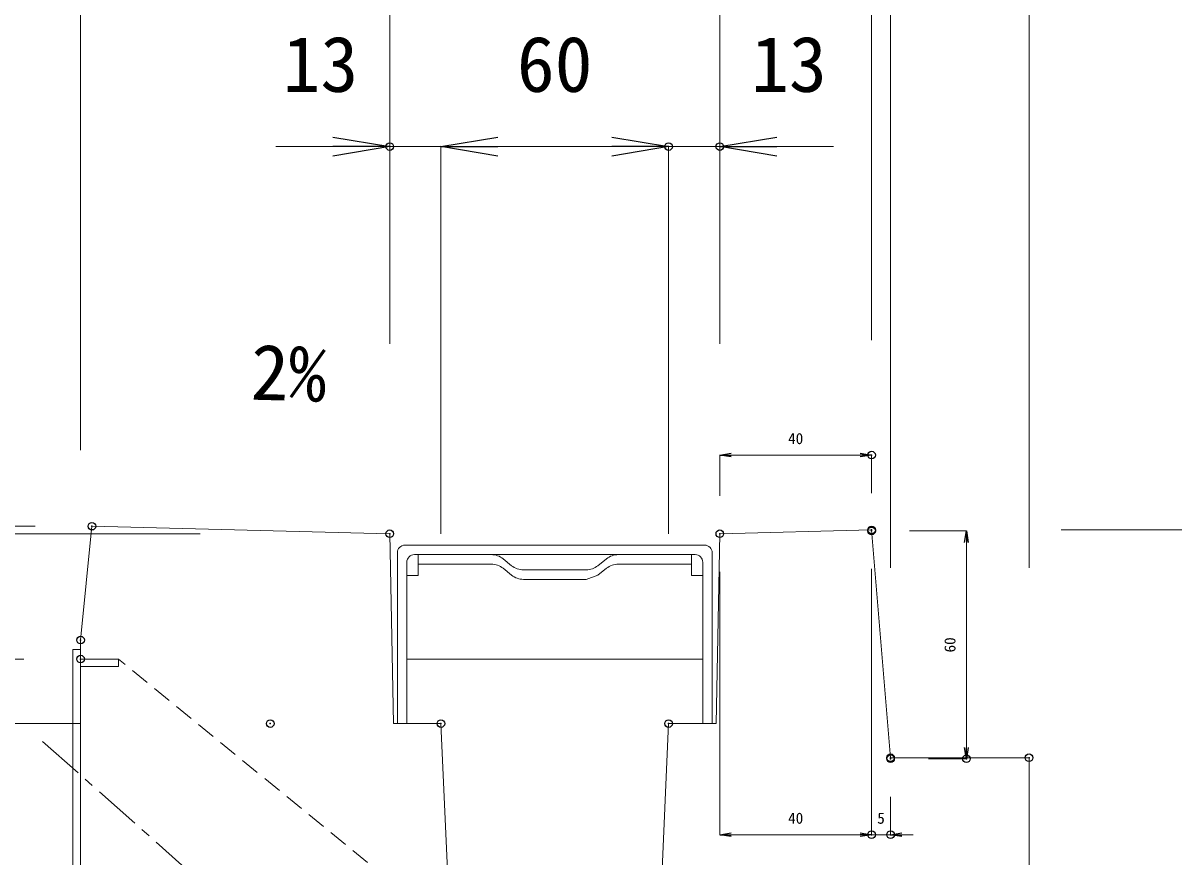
# Model space of a CAD drawing. Units: millimetres, scale not verified. Extents: x -1945 to 1945, y -1420 to 1420.
# Drawn here: x -1214.2 to -910.8, y 399.9 to 619.5 of the extents above; entities that cross this region are included whole.
import ezdxf
from ezdxf.enums import TextEntityAlignment as Align

# ---------------------------------------------------------------- set-up
doc = ezdxf.new("R2010")
doc.units = ezdxf.units.MM
doc.header["$LTSCALE"] = 10
doc.header["$PDMODE"] = 32
doc.header["$PDSIZE"] = 2
doc.linetypes.add('USER1', pattern=[0.75, 0.5, -0.25])
doc.linetypes.add('USER2', pattern=[2, 1.25, -0.25, 0.25, -0.25])
doc.layers.add('0-0_0', color=7, linetype='Continuous')
doc.layers.add('0-3_DEFPOINTS', color=7, linetype='Continuous')
for name, color, linetype, lineweight in [('0-2_SUNPO_S10', 3, 'Continuous', 18), ('0-4_KIJUN', 7, 'Continuous', 18), ('0-6_SUNPO_S2', 3, 'Continuous', 18), ('0-7_WWAY', 7, 'USER1', 18), ('0-9_WWAY_SUNPO_S5', 3, 'Continuous', 18)]:
    doc.layers.add(name, color=color, linetype=linetype, lineweight=lineweight)
doc.styles.add('ＭＳ ゴシック', font='')
doc.styles.get('ＭＳ ゴシック').set_extended_font_data('MS Gothic')

# ---------------------------------------------------------------- blocks, each defined once
blk = doc.blocks.new('_OPEN')
at = {"layer": '0-0_0'}
blk.add_line((0, 0), (-1, 0), dxfattribs=at)
blk.add_lwpolyline([(-1, 0.1667), (0, 0), (-1, -0.1667)], dxfattribs=at)
blk = doc.blocks.new('D7')
at = {"layer": '0-2_SUNPO_S10'}
for p, q in [((812.5, 2007), (797.5, 2007)), ((827.5, 1955), (827.5, 2007)), ((841, 2007), (827.5, 2007)), ((841, 1905), (841, 2007)), ((856, 2007), (871, 2007))]:
    blk.add_line(p, q, dxfattribs=at)
at = {"layer": '0-3_DEFPOINTS'}
for p in [(827.5, 2007), (827.5, 1905), (841, 1855)]:
    blk.add_point(p, dxfattribs=at)
at = {"layer": '0-2_SUNPO_S10', "xscale": 15, "yscale": 15}
blk.add_blockref('_OPEN', (827.5, 2007), dxfattribs=at)
at = {"layer": '0-2_SUNPO_S10', "xscale": 15, "yscale": 15, "rotation": 180}
blk.add_blockref('_OPEN', (841, 2007), dxfattribs=at)
at = {"layer": '0-2_SUNPO_S10', "color": 7, "style": 'ＭＳ ゴシック'}
blk.add_text('13', height=14.66, dxfattribs=at).set_placement((799.25, 2017), align=Align.BOTTOM_LEFT)
blk = doc.blocks.new('D8')
at = {"layer": '0-2_SUNPO_S10'}
for p, q in [((841, 1905), (841, 2007)), ((856, 2007), (886, 2007)), ((901, 1905), (901, 2007))]:
    blk.add_line(p, q, dxfattribs=at)
at = {"layer": '0-3_DEFPOINTS'}
for p in [(901, 2007), (841, 1855), (901, 1855)]:
    blk.add_point(p, dxfattribs=at)
at = {"layer": '0-2_SUNPO_S10', "xscale": 15, "yscale": 15, "rotation": 180}
blk.add_blockref('_OPEN', (841, 2007), dxfattribs=at)
at = {"layer": '0-2_SUNPO_S10', "xscale": 15, "yscale": 15}
blk.add_blockref('_OPEN', (901, 2007), dxfattribs=at)
at = {"layer": '0-2_SUNPO_S10', "color": 7, "style": 'ＭＳ ゴシック'}
blk.add_text('60', height=14.66, dxfattribs=at).set_placement((861, 2017), align=Align.BOTTOM_LEFT)
blk = doc.blocks.new('D9')
at = {"layer": '0-2_SUNPO_S10'}
for p, q in [((886, 2007), (871, 2007)), ((901, 1905), (901, 2007)), ((901, 2007), (914.5, 2007)), ((914.5, 1955), (914.5, 2007)), ((929.5, 2007), (944.5, 2007))]:
    blk.add_line(p, q, dxfattribs=at)
at = {"layer": '0-3_DEFPOINTS'}
for p in [(914.5, 2007), (914.5, 1905), (901, 1855)]:
    blk.add_point(p, dxfattribs=at)
at = {"layer": '0-2_SUNPO_S10', "xscale": 15, "yscale": 15}
blk.add_blockref('_OPEN', (901, 2007), dxfattribs=at)
at = {"layer": '0-2_SUNPO_S10', "xscale": 15, "yscale": 15, "rotation": 180}
blk.add_blockref('_OPEN', (914.5, 2007), dxfattribs=at)
at = {"layer": '0-2_SUNPO_S10', "color": 7, "style": 'ＭＳ ゴシック'}
blk.add_text('13', height=14.66, dxfattribs=at).set_placement((922.75, 2017), align=Align.BOTTOM_LEFT)
blk = doc.blocks.new('D10')
at = {"layer": '0-2_SUNPO_S10'}
for p, q in [((746, 1927), (746, 2057)), ((761, 2057), (812.5, 2057)), ((827.5, 1955), (827.5, 2057))]:
    blk.add_line(p, q, dxfattribs=at)
at = {"layer": '0-3_DEFPOINTS'}
for p in [(827.5, 2057), (827.5, 1905), (746, 1877)]:
    blk.add_point(p, dxfattribs=at)
at = {"layer": '0-2_SUNPO_S10', "xscale": 15, "yscale": 15, "rotation": 180}
blk.add_blockref('_OPEN', (746, 2057), dxfattribs=at)
at = {"layer": '0-2_SUNPO_S10', "xscale": 15, "yscale": 15}
blk.add_blockref('_OPEN', (827.5, 2057), dxfattribs=at)
at = {"layer": '0-2_SUNPO_S10', "color": 7, "style": 'ＭＳ ゴシック'}
blk.add_text('82', height=14.66, dxfattribs=at).set_placement((776.75, 2067), align=Align.BOTTOM_LEFT)
blk = doc.blocks.new('D11')
at = {"layer": '0-2_SUNPO_S10'}
for p, q in [((827.5, 1955), (827.5, 2057)), ((842.5, 2057), (899.5, 2057)), ((914.5, 1955), (914.5, 2057))]:
    blk.add_line(p, q, dxfattribs=at)
at = {"layer": '0-3_DEFPOINTS'}
for p in [(914.5, 2057), (827.5, 1905), (914.5, 1905)]:
    blk.add_point(p, dxfattribs=at)
at = {"layer": '0-2_SUNPO_S10', "xscale": 15, "yscale": 15, "rotation": 180}
blk.add_blockref('_OPEN', (827.5, 2057), dxfattribs=at)
at = {"layer": '0-2_SUNPO_S10', "xscale": 15, "yscale": 15}
blk.add_blockref('_OPEN', (914.5, 2057), dxfattribs=at)
at = {"layer": '0-2_SUNPO_S10', "color": 7, "style": 'ＭＳ ゴシック'}
blk.add_text('86', height=14.66, dxfattribs=at).set_placement((861, 2067), align=Align.BOTTOM_LEFT)
blk = doc.blocks.new('D12')
at = {"layer": '0-2_SUNPO_S10'}
for p, q in [((899.5, 2057), (884.5, 2057)), ((914.5, 1955), (914.5, 2057)), ((954.5, 2057), (914.5, 2057)), ((954.5, 1956.02), (954.5, 2057)), ((969.5, 2057), (984.5, 2057))]:
    blk.add_line(p, q, dxfattribs=at)
at = {"layer": '0-3_DEFPOINTS'}
for p in [(914.5, 2057), (954.5, 1906.02), (914.5, 1905)]:
    blk.add_point(p, dxfattribs=at)
at = {"layer": '0-2_SUNPO_S10', "xscale": 15, "yscale": 15}
blk.add_blockref('_OPEN', (914.5, 2057), dxfattribs=at)
at = {"layer": '0-2_SUNPO_S10', "xscale": 15, "yscale": 15, "rotation": 180}
blk.add_blockref('_OPEN', (954.5, 2057), dxfattribs=at)
at = {"layer": '0-2_SUNPO_S10', "color": 7, "style": 'ＭＳ ゴシック'}
blk.add_text('40', height=14.66, dxfattribs=at).set_placement((924.5, 2067), align=Align.BOTTOM_LEFT)
blk = doc.blocks.new('D13')
at = {"layer": '0-2_SUNPO_S10'}
for p, q in [((746, 1927), (746, 2157)), ((996, 1896.02), (996, 2157))]:
    blk.add_line(p, q, dxfattribs=at)
at = {"layer": '0-3_DEFPOINTS'}
for p in [(746, 1877), (996, 1846.02)]:
    blk.add_point(p, dxfattribs=at)
blk = doc.blocks.new('D15')
at = {"layer": '0-2_SUNPO_S10'}
for p, q in [((646, 1870), (646, 1885)), ((746, 1855), (646, 1855)), ((646, 1810.52), (646, 1855)), ((793, 1810.52), (646, 1810.52)), ((646, 1795.52), (646, 1780.52))]:
    blk.add_line(p, q, dxfattribs=at)
at = {"layer": '0-3_DEFPOINTS'}
for p in [(646, 1855), (796, 1855), (843, 1810.52)]:
    blk.add_point(p, dxfattribs=at)
at = {"layer": '0-2_SUNPO_S10', "xscale": 15, "yscale": 15}
for p, rotation in [((646, 1855), 270), ((646, 1810.52), 90)]:
    blk.add_blockref('_OPEN', p, dxfattribs=dict(at, rotation=rotation))
at = {"layer": '0-2_SUNPO_S10', "color": 7, "style": 'ＭＳ ゴシック'}
blk.add_text('45', height=14.66, rotation=90, dxfattribs=at).set_placement((636, 1822.76), align=Align.BOTTOM_LEFT)
blk = doc.blocks.new('D16')
at = {"layer": '0-2_SUNPO_S10'}
for p, q in [((646, 1920), (646, 1935)), ((777.5, 1905), (646, 1905)), ((646, 1855), (646, 1905)), ((746, 1855), (646, 1855)), ((646, 1840), (646, 1825))]:
    blk.add_line(p, q, dxfattribs=at)
at = {"layer": '0-3_DEFPOINTS'}
for p in [(646, 1905), (827.5, 1905), (796, 1855)]:
    blk.add_point(p, dxfattribs=at)
at = {"layer": '0-2_SUNPO_S10', "xscale": 15, "yscale": 15}
for p, rotation in [((646, 1905), 270), ((646, 1855), 90)]:
    blk.add_blockref('_OPEN', p, dxfattribs=dict(at, rotation=rotation))
at = {"layer": '0-2_SUNPO_S10', "color": 7, "style": 'ＭＳ ゴシック'}
blk.add_text('50', height=14.66, rotation=90, dxfattribs=at).set_placement((636, 1870), align=Align.BOTTOM_LEFT)
blk = doc.blocks.new('D17')
at = {"layer": '0-2_SUNPO_S10'}
for p, q in [((646, 1922), (646, 1937)), ((699, 1907), (646, 1907)), ((646, 1905), (646, 1907)), ((777.5, 1905), (646, 1905)), ((646, 1890), (646, 1875))]:
    blk.add_line(p, q, dxfattribs=at)
at = {"layer": '0-3_DEFPOINTS'}
for p in [(646, 1907), (749, 1907), (827.5, 1905)]:
    blk.add_point(p, dxfattribs=at)
at = {"layer": '0-2_SUNPO_S10', "xscale": 15, "yscale": 15}
for p, rotation in [((646, 1907), 270), ((646, 1905), 90)]:
    blk.add_blockref('_OPEN', p, dxfattribs=dict(at, rotation=rotation))
at = {"layer": '0-2_SUNPO_S10', "color": 7, "style": 'ＭＳ ゴシック'}
blk.add_text('2', height=14.66, rotation=90, dxfattribs=at).set_placement((636, 1916), align=Align.BOTTOM_LEFT)
blk = doc.blocks.new('D19')
at = {"layer": '0-3_DEFPOINTS'}
blk.add_point((749, 1907), dxfattribs=at)
blk = doc.blocks.new('D20')
at = {"layer": '0-3_DEFPOINTS'}
blk.add_point((749, 1907), dxfattribs=at)
blk = doc.blocks.new('D33')
at = {"layer": '0-3_DEFPOINTS'}
for p in [(696, 1872), (746, 1872), (746, 1802)]:
    blk.add_point(p, dxfattribs=at)
at = {"layer": '0-9_WWAY_SUNPO_S5'}
for p, q in [((731, 1872), (696, 1872)), ((696, 1809.5), (696, 1864.5)), ((731, 1802), (696, 1802))]:
    blk.add_line(p, q, dxfattribs=at)
at = {"layer": '0-9_WWAY_SUNPO_S5', "xscale": 7.5, "yscale": 7.5}
for p, rotation in [((696, 1872), 90), ((696, 1802), 270)]:
    blk.add_blockref('_OPEN', p, dxfattribs=dict(at, rotation=rotation))
at = {"layer": '0-9_WWAY_SUNPO_S5', "color": 7, "style": 'ＭＳ ゴシック'}
blk.add_text('70', height=7.331, rotation=90, dxfattribs=at).set_placement((691, 1832), align=Align.BOTTOM_LEFT)
blk = doc.blocks.new('D35')
at = {"layer": '0-3_DEFPOINTS'}
for p in [(696, 1907), (749, 1907), (746, 1872)]:
    blk.add_point(p, dxfattribs=at)
at = {"layer": '0-9_WWAY_SUNPO_S5'}
for p, q in [((734, 1907), (696, 1907)), ((696, 1879.5), (696, 1899.5)), ((731, 1872), (696, 1872))]:
    blk.add_line(p, q, dxfattribs=at)
at = {"layer": '0-9_WWAY_SUNPO_S5', "xscale": 7.5, "yscale": 7.5}
for p, rotation in [((696, 1907), 90), ((696, 1872), 270)]:
    blk.add_blockref('_OPEN', p, dxfattribs=dict(at, rotation=rotation))
at = {"layer": '0-9_WWAY_SUNPO_S5', "color": 7, "style": 'ＭＳ ゴシック'}
blk.add_text('35', height=7.331, rotation=90, dxfattribs=at).set_placement((691, 1884.5), align=Align.BOTTOM_LEFT)
blk = doc.blocks.new('D39')
at = {"layer": '0-2_SUNPO_S10'}
for p, q in [((746, 1927), (746, 2107)), ((954.5, 1956.02), (954.5, 2107))]:
    blk.add_line(p, q, dxfattribs=at)
at = {"layer": '0-3_DEFPOINTS'}
for p in [(954.5, 1906.02), (746, 1877)]:
    blk.add_point(p, dxfattribs=at)
blk = doc.blocks.new('D40')
at = {"layer": '0-2_SUNPO_S10'}
for p, q in [((954.5, 1956.02), (954.5, 2107)), ((959.5, 1896.02), (959.5, 2107))]:
    blk.add_line(p, q, dxfattribs=at)
at = {"layer": '0-3_DEFPOINTS'}
for p in [(954.5, 1906.02), (959.5, 1846.02)]:
    blk.add_point(p, dxfattribs=at)
blk = doc.blocks.new('D41')
at = {"layer": '0-2_SUNPO_S10'}
for p, q in [((959.5, 1896.02), (959.5, 2107)), ((996, 1896.02), (996, 2107))]:
    blk.add_line(p, q, dxfattribs=at)
at = {"layer": '0-3_DEFPOINTS'}
for p in [(959.5, 1846.02), (996, 1846.02)]:
    blk.add_point(p, dxfattribs=at)
blk = doc.blocks.new('D42')
at = {"layer": '0-2_SUNPO_S10'}
for p, q in [((1004.5, 1906.02), (1096, 1906.02)), ((1096, 1891.02), (1096, 1861.02)), ((1046, 1846.02), (1096, 1846.02))]:
    blk.add_line(p, q, dxfattribs=at)
at = {"layer": '0-3_DEFPOINTS'}
for p in [(954.5, 1906.02), (996, 1846.02), (1096, 1846.02)]:
    blk.add_point(p, dxfattribs=at)
at = {"layer": '0-2_SUNPO_S10', "xscale": 15, "yscale": 15}
for p, rotation in [((1096, 1906.02), 90), ((1096, 1846.02), 270)]:
    blk.add_blockref('_OPEN', p, dxfattribs=dict(at, rotation=rotation))
at = {"layer": '0-2_SUNPO_S10', "color": 7, "style": 'ＭＳ ゴシック'}
blk.add_text('60', height=14.66, rotation=90, dxfattribs=at).set_placement((1086, 1866.02), align=Align.BOTTOM_LEFT)
blk = doc.blocks.new('D43')
at = {"layer": '0-3_DEFPOINTS'}
blk.add_point((996, 1846.02), dxfattribs=at)
blk = doc.blocks.new('D44')
at = {"layer": '0-3_DEFPOINTS'}
for p in [(954.5, 1925.74), (954.5, 1905.74), (914.5, 1905)]:
    blk.add_point(p, dxfattribs=at)
at = {"layer": '0-6_SUNPO_S2'}
for p, q in [((914.5, 1915), (914.5, 1925.74)), ((917.5, 1925.74), (951.5, 1925.74)), ((954.5, 1915.74), (954.5, 1925.74))]:
    blk.add_line(p, q, dxfattribs=at)
at = {"layer": '0-6_SUNPO_S2', "xscale": 3, "yscale": 3, "rotation": 180}
blk.add_blockref('_OPEN', (914.5, 1925.74), dxfattribs=at)
at = {"layer": '0-6_SUNPO_S2', "xscale": 3, "yscale": 3}
blk.add_blockref('_OPEN', (954.5, 1925.74), dxfattribs=at)
at = {"layer": '0-6_SUNPO_S2', "color": 7, "style": 'ＭＳ ゴシック'}
blk.add_text('40', height=2.933, dxfattribs=at).set_placement((932.5, 1927.74), align=Align.BOTTOM_LEFT)
blk = doc.blocks.new('D45')
at = {"layer": '0-3_DEFPOINTS'}
for p in [(954.5, 1905.74), (959.5, 1845.74), (979.5, 1845.74)]:
    blk.add_point(p, dxfattribs=at)
at = {"layer": '0-6_SUNPO_S2'}
for p, q in [((964.5, 1905.74), (979.5, 1905.74)), ((979.5, 1902.74), (979.5, 1848.74)), ((969.5, 1845.74), (979.5, 1845.74))]:
    blk.add_line(p, q, dxfattribs=at)
at = {"layer": '0-6_SUNPO_S2', "xscale": 3, "yscale": 3}
for p, rotation in [((979.5, 1905.74), 90), ((979.5, 1845.74), 270)]:
    blk.add_blockref('_OPEN', p, dxfattribs=dict(at, rotation=rotation))
at = {"layer": '0-6_SUNPO_S2', "color": 7, "style": 'ＭＳ ゴシック'}
blk.add_text('60', height=2.933, rotation=90, dxfattribs=at).set_placement((977.5, 1873.74), align=Align.BOTTOM_LEFT)
blk = doc.blocks.new('D46')
at = {"layer": '0-3_DEFPOINTS'}
for p in [(954.5, 1905.74), (959.5, 1845.74), (959.5, 1825.74)]:
    blk.add_point(p, dxfattribs=at)
at = {"layer": '0-6_SUNPO_S2'}
for p, q in [((954.5, 1895.74), (954.5, 1825.74)), ((959.5, 1835.74), (959.5, 1825.74)), ((951.5, 1825.74), (948.5, 1825.74)), ((954.5, 1825.74), (959.5, 1825.74)), ((962.5, 1825.74), (965.5, 1825.74))]:
    blk.add_line(p, q, dxfattribs=at)
at = {"layer": '0-6_SUNPO_S2', "xscale": 3, "yscale": 3}
blk.add_blockref('_OPEN', (954.5, 1825.74), dxfattribs=at)
at = {"layer": '0-6_SUNPO_S2', "xscale": 3, "yscale": 3, "rotation": 180}
blk.add_blockref('_OPEN', (959.5, 1825.74), dxfattribs=at)
at = {"layer": '0-6_SUNPO_S2', "color": 7, "style": 'ＭＳ ゴシック'}
blk.add_text('5', height=2.93, dxfattribs=at).set_placement((956, 1827.74), align=Align.BOTTOM_LEFT)
blk = doc.blocks.new('D47')
at = {"layer": '0-3_DEFPOINTS'}
for p in [(954.5, 1905.74), (914.5, 1905), (954.5, 1825.74)]:
    blk.add_point(p, dxfattribs=at)
at = {"layer": '0-6_SUNPO_S2'}
for p, q in [((914.5, 1895), (914.5, 1825.74)), ((954.5, 1895.74), (954.5, 1825.74)), ((917.5, 1825.74), (951.5, 1825.74))]:
    blk.add_line(p, q, dxfattribs=at)
at = {"layer": '0-6_SUNPO_S2', "xscale": 3, "yscale": 3, "rotation": 180}
blk.add_blockref('_OPEN', (914.5, 1825.74), dxfattribs=at)
at = {"layer": '0-6_SUNPO_S2', "xscale": 3, "yscale": 3}
blk.add_blockref('_OPEN', (954.5, 1825.74), dxfattribs=at)
at = {"layer": '0-6_SUNPO_S2', "color": 7, "style": 'ＭＳ ゴシック'}
blk.add_text('40', height=2.933, dxfattribs=at).set_placement((932.5, 1827.74), align=Align.BOTTOM_LEFT)

msp = doc.modelspace()

# ---------------------------------------------------------------- linework, layer by layer
at = {"layer": '0-4_KIJUN', "color": 5}
for p, q in [((-1115.5, 435), (-1115.5, 480)), ((-1113.5, 482), (-1034.5, 482)), ((-1037, 479.5), (-1111, 479.5)), ((-1085.37, 476.6), (-1087.63, 478.4)), ((-1060.37, 478.4), (-1062.63, 476.6)), ((-1087.63, 475.9), (-1085.37, 474.1)), ((-1065.75, 475.5), (-1082.25, 475.5)), ((-1062.63, 474.1), (-1060.37, 475.9))]:
    msp.add_line(p, q, dxfattribs=at)
at = {"layer": '0-4_KIJUN'}
msp.add_lwpolyline([(-1025.94, 387.31), (-1046, 390.52), (-1044, 435), (-1031.5, 435), (-1030.5, 485), (-990.5, 486.02), (-985.5, 426.02), (-949, 426.02), (-949, 200), (-969, 180), (-1179, 180), (-1199, 200), (-1199, 457), (-1196, 487), (-1117.5, 485), (-1116.5, 435), (-1104, 435), (-1102, 390.52), (-1122.06, 387.31)], dxfattribs=at)
at = {"layer": '0-4_KIJUN', "color": 5}
for points in [[(-1090.75, 479.5), (-1110, 479.5), (-1110, 477), (-1090.75, 477)], [(-1057.25, 477), (-1038, 477), (-1038, 479.5), (-1057.25, 479.5)], [(-1032.5, 480), (-1032.5, 435), (-1035, 435), (-1035, 477.5)], [(-1113, 477.5), (-1113, 435), (-1115.5, 435)], [(-1057.25, 477), (-1038, 477), (-1038, 474), (-1035, 474), (-1035, 452), (-1113, 452), (-1113, 474), (-1110, 474), (-1110, 477), (-1090.75, 477)], [(-1082.25, 473), (-1065.75, 473), (-1062.63, 474.1)]]:
    msp.add_lwpolyline(points, dxfattribs=at)
for centre, radius, start, end in [((-1113.5, 480), 2, 90, 180), ((-1111, 477.5), 2, 90, 180), ((-1090.75, 474.5), 5, 51.3402, 90), ((-1057.25, 474.5), 5, 90, 128.6598), ((-1037, 477.5), 2, 0, 90), ((-1034.5, 480), 2, 360, 90), ((-1090.75, 472), 5, 51.3402, 90), ((-1082.25, 480.5), 5, 231.3402, 270), ((-1065.75, 480.5), 5, 270, 308.6598), ((-1057.25, 472), 5, 90, 128.6598), ((-1082.25, 478), 5, 231.3402, 270)]:
    msp.add_arc(centre, radius, start, end, dxfattribs=at)
at = {"layer": '0-7_WWAY', "linetype": 'USER2'}
msp.add_line((-1209, 430.32), (-1110.96, 343.24), dxfattribs=at)
at = {"layer": '0-7_WWAY', "color": 3, "linetype": 'Continuous'}
for points in [[(-1201, 454.5), (-1199, 454.5), (-1199, 379.5), (-1201, 379.5)], [(-1199, 452), (-1189, 452), (-1189, 450), (-1199, 450)]]:
    msp.add_lwpolyline(points, close=True, dxfattribs=at)
at = {"layer": '0-7_WWAY'}
msp.add_lwpolyline([(-1111.73, 388.96), (-1189, 452), (-1199, 452), (-1199, 382), (-1145.39, 328.07)], dxfattribs=at)

# ---------------------------------------------------------------- block references
at = {"layer": '0-2_SUNPO_S10'}
for name in ['D13', 'D39', 'D40', 'D41', 'D10', 'D11', 'D12', 'D7', 'D8', 'D9', 'D17', 'D16', 'D20', 'D19', 'D42', 'D15', 'D43']:
    msp.add_blockref(name, (-1945, -1420), dxfattribs=at)
at = {"layer": '0-6_SUNPO_S2'}
for name in ['D44', 'D47', 'D46', 'D45']:
    msp.add_blockref(name, (-1945, -1420), dxfattribs=at)
at = {"layer": '0-9_WWAY_SUNPO_S5'}
for name in ['D35', 'D33']:
    msp.add_blockref(name, (-1945, -1420), dxfattribs=at)

# ---------------------------------------------------------------- texts
at = {"layer": '0-2_SUNPO_S10', "color": 7, "style": 'ＭＳ ゴシック'}
msp.add_text('2%', height=14.66, rotation=358.541, dxfattribs=at).set_placement((-1154.39, 515.94), align=Align.BOTTOM_LEFT)

doc.saveas('drawing.dxf')
